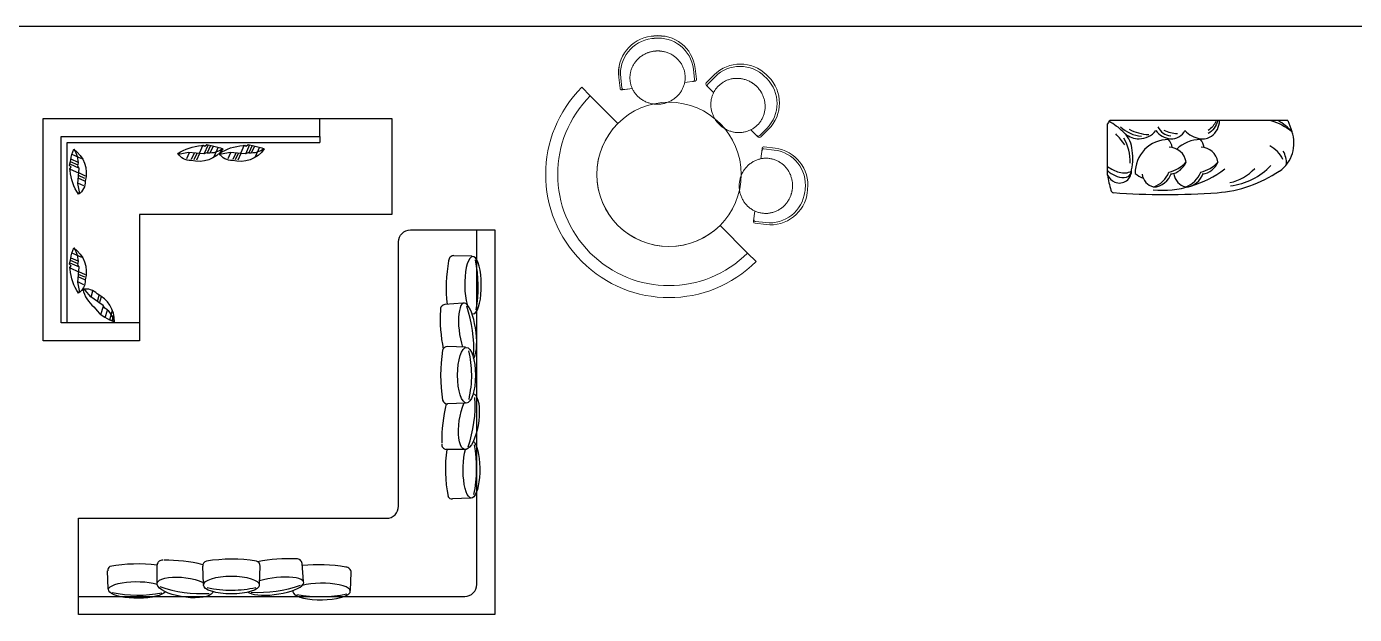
# Model space of a CAD drawing. Header units: millimetres. Extents: x 14385 to 129787, y 107826 to 186798.
# Drawn here: x 43170 to 54210, y 160939 to 165831 of the extents above; entities that cross this region are included whole.
import ezdxf

# ---------------------------------------------------------------- set-up
doc = ezdxf.new("R2010")
doc.units = ezdxf.units.MM
doc.header["$LTSCALE"] = 1000
doc.set_wipeout_variables(frame=1)
doc.layers.add('FF-FURN', color=51, linetype='Continuous')

# ---------------------------------------------------------------- blocks, each defined once
blk = doc.blocks.new('A$C59B52426')
at = {"color": 250, "linetype": 'Continuous'}
blk.add_line((835, 180), (835, 183), dxfattribs=at)
at = {"color": 0, "linetype": 'Continuous'}
for points in [[(21, 615, 0.137028), (0, 589, 1.239381)], [(0, 162, 0.181433), (60, 104, 0.566065), (199, 205, 0.105318), (202, 389, 0.188523), (127, 524, 0.073904), (13, 608, 14.113)], [(148, 504, 0.162099), (262, 464, 0.240391), (401, 533, 0.220325), (523, 464, 0.307367), (643, 533, 0.159018), (770, 464, 0.205117), (864, 486, 0.238321), (931, 615, -2.00792)]]:
    blk.add_lwpolyline(points, format="xyb", dxfattribs=at)
for points in [[(0, 162), (0, 589)], [(1500, 615), (21, 615)]]:
    blk.add_lwpolyline(points, dxfattribs=at)
at = {"color": 8}
for points in [[(914, 610, -0.181736), (838, 507, -3.528377)], [(901, 608, -0.128658), (838, 533, 3.220429)], [(0, 233, 0.072769), (97, 186, 0.204728), (200, 195, -0.261963)], [(0, 200, 0.187245), (137, 141, 0.359624), (199, 188, -0.791535)]]:
    blk.add_lwpolyline(points, format="xyb", dxfattribs=at)
at = {"color": 250}
for points in [[(1358, 615, -0.1093), (1531, 525, -2.675204)], [(1531, 525, 0.081773), (1418, 615, 3.266683)], [(1457, 292, 0.16654), (1350, 404, 0.890455)], [(1488, 254, 0.130946), (1461, 361, 0.627027)]]:
    blk.add_lwpolyline(points, format="xyb", dxfattribs=at)
at = {"color": 8}
for centre, radius, start, end in [((312, 782), 299, 226.8405, 264.3007), ((535, 616), 128, 204.1074, 265.6606), ((-485, -30), 769, 35.1596, 43.9977), ((-164, 284), 352, 356.4434, 31.6473), ((358, 883), 384, 242.2913, 267.6913), ((504, 183), 274, 89.4211, 181.715), ((583, 755), 247, 242.5379, 269.4078), ((427, 380), 111, 6.2903, 43.8884), ((769, 183), 274, 89.4211, 134.7117), ((692, 380), 111, 6.2903, 43.8884), ((507, 247), 148, 9.3928, 87.9328), ((772, 247), 148, 9.3928, 87.9328), ((442, 467), 289, 283.6492, 317.2632), ((494, 340), 174, 280.6387, 336.6848), ((707, 467), 289, 283.6492, 317.2632), ((759, 340), 174, 280.6387, 336.6848), ((342, 289), 159, 225.5055, 253.2207), ((414, 187), 128, 187.768, 255.8936), ((308, 266), 217, 290.2594, 338.4317), ((370, 229), 168, 274.5332, 342.7286), ((679, 187), 128, 187.768, 255.8936), ((573, 266), 217, 290.2594, 338.4317), ((635, 229), 168, 274.5332, 342.7286)]:
    blk.add_arc(centre, radius, start, end, dxfattribs=at)
at = {"color": 0, "linetype": 'Continuous'}
for centre, radius, start, end in [((3300, 1196), 1891, 197.8708, 200.7533), ((1270, 426), 280, 304.5166, 20.7533), ((779, 269), 786, 187.8259, 197.2439), ((839, 1052), 1039, 274.0394, 304.5166), ((54, 42), 27, 194.3492, 258.7819), ((485, 6063), 6063, 265.8714, 274.0394)]:
    blk.add_arc(centre, radius, start, end, dxfattribs=at)
at = {"color": 250}
for centre, radius, start, end in [((956, 620), 552, 276.7861, 316.8509), ((453, 888), 852, 264.956, 307.7194), ((946, 462), 370, 281.1836, 318.7462)]:
    blk.add_arc(centre, radius, start, end, dxfattribs=at)
blk = doc.blocks.new('DFG')
at = {"color": 47, "linetype": 'Continuous'}
for p, q in [((-628, -129), (-627, 31)), ((-243, -129), (-248, 20)), ((224, -129), (229, 20)), ((591, -107), (578, 42)), ((-1033, -169), (-1039, -20)), ((980, -182), (985, -32))]:
    blk.add_line(p, q, dxfattribs=at)
for centre, radius, start, end in [((-996, -18), 42.5, 123.9157, 182.0973), ((-788, -1227), 1265, 82.6857, 100.5461), ((-585, 27), 42.5, 82.6867, 174.9753), ((-552, -1200), 1269, 76.1096, 90.8884), ((-206, 21), 42.5, 106.468, 182.0973), ((-8, -1275), 1353, 81.2279, 98.9222), ((186, 22), 42.5, 358.0528, 73.6821), ((461, -1183), 1265, 86.8554, 101.5113), ((536, 38), 42.5, 5.1748, 97.4634), ((717, -1233), 1265, 79.7335, 96.2406), ((943, -31), 42.5, 358.0528, 90.3414)]:
    blk.add_arc(centre, radius, start, end, dxfattribs=at)
at = {"color": 58, "linetype": 'Continuous'}
for centre, start, end in [((-782, 849), 258.1091, 280.4301), ((-257, 861), 250.9871, 273.3081), ((9, 889), 258.1091, 269.3519), ((-30, 889), 271.4387, 282.041), ((213, 872), 266.842, 289.163), ((726, 836), 259.72, 282.041)]:
    blk.add_arc(centre, 1070, start, end, dxfattribs=at)
at = {"color": 47, "linetype": 'Continuous', "extrusion": (0, 0, -1)}
for centre, major_axis, ratio, start_param, end_param in [((-793, -178), (-239, 1), 0.289653, 3.343252, 8.61472), ((-395, -157), (232, -34), 0.342983, -0.026045, 5.369494)]:
    blk.add_ellipse(centre, major_axis=major_axis, ratio=ratio, start_param=start_param, end_param=end_param, dxfattribs=at)
at = {"color": 47, "linetype": 'Continuous'}
blk.add_ellipse((-10, -137), major_axis=(-232, 0), ratio=0.319818, dxfattribs=at)
for centre, major_axis, start_param, end_param in [((354, -146), (237, 32), 3.394967, 8.392411), ((740, -191), (239, 2), 2.975763, 8.594358)]:
    blk.add_ellipse(centre, major_axis=major_axis, ratio=0.289653, start_param=start_param, end_param=end_param, dxfattribs=at)
blk = doc.blocks.new('LHJFH')
at = {"linetype": 'Continuous'}
for points in [[(-3460, 0), (-3460, 800), (-900, 800, 0.414214), (-800, 900), (-800, 3100, -0.414214), (-700, 3200), (0, 3200), (0, 0), (-3460, 0)], [(-3460, 150), (-250, 150, 0.414214), (-150, 250), (-150, 3200)]]:
    blk.add_lwpolyline(points, format="xyb", dxfattribs=at)
at = {"linetype": 'Continuous', "rotation": 90}
blk.add_blockref('DFG', (-372, 2000), dxfattribs=at)
at = {"linetype": 'Continuous'}
blk.add_blockref('DFG', (-2180, 382), dxfattribs=at)
blk = doc.blocks.new('A$C72751B68')
at = {"color": 0}
for p, q in [((0, -800), (0, 0)), ((0, 0), (2900, 0)), ((2300, -150), (2300, 0)), ((2900, 0), (2900, -800)), ((150, -1700), (150, -150)), ((150, -150), (2300, -150)), ((0, -1850), (0, -800)), ((2900, -800), (800, -800)), ((800, -800), (800, -1850)), ((800, -1700), (150, -1700)), ((800, -1850), (0, -1850))]:
    blk.add_line(p, q, dxfattribs=at)
at = {"color": 53}
for p, q in [((200, -1700), (200, -200)), ((200, -200), (2300, -200)), ((2300, -150), (2300, -200))]:
    blk.add_line(p, q, dxfattribs=at)
at = {"color": 1}
for points in [[(1317, -225), (1332, -221), (1345, -231), (1360, -216), (1407, -228, -0.055778), (1495, -252, -0.322884), (1230, -349, -0.26527), (1120, -292, -0.13021)], [(1662, -225), (1677, -221), (1689, -231), (1704, -216), (1752, -228, -0.055778), (1839, -252, -0.322884), (1574, -349, -0.26527), (1464, -292, -0.13021)], [(226, -433), (222, -418), (233, -406), (218, -391), (230, -343, -0.055778), (254, -256, -0.322884), (350, -521, -0.26527), (294, -631, -0.13021)], [(226, -1255), (222, -1240), (233, -1227), (218, -1212), (230, -1165, -0.055778), (254, -1077, -0.322884), (350, -1342, -0.26527), (294, -1453, -0.13021)], [(423, -1566), (451, -1602), (466, -1621), (474, -1627), (512, -1653, 0.055778), (594, -1691, 0.294862), (449, -1460, 0.259041), (331, -1421, 0.181271)]]:
    blk.add_lwpolyline(points, format="xyb", close=True, dxfattribs=at)
at = {"layer": 'FF-FURN', "color": 250}
for points in [[(1372, -220), (1337, -297)], [(1717, -220), (1682, -297)], [(240, -296), (319, -332)], [(1215, -285), (1192, -335)], [(1256, -288), (1232, -341)], [(1278, -290), (1254, -344)], [(1300, -291), (1275, -348)], [(1328, -223), (1297, -291)], [(1393, -225), (1365, -287)], [(1414, -229), (1387, -288)], [(1455, -239), (1419, -318)], [(1559, -285), (1537, -335)], [(1601, -288), (1577, -341)], [(1623, -290), (1598, -344)], [(1645, -291), (1619, -348)], [(1672, -223), (1642, -291)], [(1737, -225), (1709, -287)], [(1758, -229), (1731, -288)], [(1799, -239), (1764, -318)], [(221, -378), (299, -413)], [(225, -423), (293, -453)], [(226, -358), (289, -386)], [(231, -337), (290, -364)], [(286, -536), (337, -559)], [(290, -494), (343, -518)], [(291, -472), (345, -497)], [(293, -450), (350, -476)], [(221, -1200), (299, -1235)], [(226, -1179), (289, -1207)], [(231, -1159), (290, -1185)], [(240, -1117), (319, -1153)], [(225, -1244), (293, -1275)], [(290, -1316), (343, -1340)], [(291, -1294), (345, -1318)], [(293, -1272), (350, -1297)], [(286, -1357), (337, -1380)], [(399, -1487), (414, -1434)], [(451, -1524), (466, -1469)], [(469, -1537), (485, -1480)], [(481, -1632), (501, -1561)], [(517, -1657), (534, -1595)], [(555, -1676), (577, -1596)], [(574, -1684), (588, -1633)]]:
    blk.add_lwpolyline(points, dxfattribs=at)
for points in [[(254, -256, -0.169686), (290, -383), (287, -390), (296, -416), (286, -540), (299, -611), (294, -631)], [(1495, -252, -0.169686), (1368, -288), (1360, -286), (1335, -294), (1210, -284), (1140, -298), (1120, -292)], [(1839, -252, -0.169686), (1712, -288), (1705, -286), (1679, -294), (1555, -284), (1484, -298), (1464, -292)], [(254, -1077, -0.169686), (290, -1204), (287, -1212), (296, -1237), (286, -1362), (299, -1432), (294, -1453)], [(594, -1691, 0.169686), (520, -1582), (512, -1579), (498, -1557), (396, -1485), (350, -1429), (331, -1421)]]:
    blk.add_lwpolyline(points, format="xyb", dxfattribs=at)

msp = doc.modelspace()

# ---------------------------------------------------------------- linework, layer by layer
at = {"color": 1}
msp.add_line((80368.9, 165830.5), (18573.3, 165830.5), dxfattribs=at)
at = {"color": 45, "linetype": 'Continuous', "lineweight": 5}
for p, q in [((49316.4, 165405.5), (49308.9, 165413)), ((49323.9, 165398), (49316.4, 165405.5))]:
    msp.add_line(p, q, dxfattribs=at)
at = {"linetype": 'Continuous', "lineweight": 5}
for p, q in [((49331.1, 165420.2), (49323.2, 165428.1)), ((49339, 165412.3), (49331.1, 165420.2))]:
    msp.add_line(p, q, dxfattribs=at)
for centre, start, end in [((49104.9, 165209.8), 45, 135), ((49120.7, 165194), 315, 45)]:
    msp.add_arc(centre, 308.7, start, end, dxfattribs=at)
at = {"color": 45, "linetype": 'Continuous', "lineweight": 5}
for centre, start, end in [((49101.5, 165205.6), 45, 135), ((49116.5, 165190.7), 315, 45)]:
    msp.add_arc(centre, 293.3, start, end, dxfattribs=at)

# ---------------------------------------------------------------- block references
at = {"layer": 'FF-FURN'}
msp.add_blockref('A$C72751B68', (43307.7, 165065.6, 0), dxfattribs=at)
at = {"layer": 'FF-FURN', "linetype": 'Continuous', "ltscale": 1000}
msp.add_blockref('A$C59B52426', (52157.4, 164432.7), dxfattribs=at)
at = {"layer": 'FF-FURN', "linetype": 'Continuous'}
msp.add_blockref('LHJFH', (47062.9, 160939, 0), dxfattribs=at)

# ---------------------------------------------------------------- wipeouts: each hides what was drawn before it
msp.add_wipeout([(47786.4, 165325.1), (48087, 165024.6), (48146, 165076.4), (48181.6, 165101.7), (48248.2, 165139.6), (48281.6, 165154.7), (48348.4, 165177.8), (48400.4, 165190), (48457, 165197.9), (48517.4, 165200.3), (48577.8, 165196.6), (48623.1, 165189.8), (48703.3, 165168.8), (48749, 165151.2), (48824.3, 165112.2), (48850.5, 165095.2), (48899.7, 165057.6), (48935.5, 165024.6), (48975.8, 164980.1), (49012.6, 164929.9), (49044.5, 164875.3), (49065, 164831.2), (49087.7, 164766.6), (49100.8, 164711.5), (49109.4, 164647.4), (49111.2, 164602.3), (49108.7, 164545), (49099.7, 164483.5), (49078, 164403.6), (49063.3, 164365.5), (49039, 164315), (49009, 164265.3), (48968.7, 164212.1), (48935.5, 164176.1), (49236, 163875.6), (49173.4, 163817.9), (49121.8, 163777.1), (49044.8, 163725.2), (48987, 163692.5), (48903.1, 163653.2), (48846.2, 163631.6), (48722.3, 163597.3), (48591.6, 163578.5), (48470.5, 163576.2), (48378.5, 163584), (48276.9, 163602.5), (48194.3, 163625.6), (48071.8, 163674.3), (47968.1, 163731), (47878.8, 163793.7), (47786.4, 163875.6), (47713.8, 163956.4), (47645.4, 164051.7), (47581.7, 164168.3), (47536, 164284.8), (47501.8, 164422.4), (47486.6, 164571.5), (47492.2, 164710.4), (47507.9, 164809.8), (47550.7, 164958), (47603.9, 165077.3), (47680.1, 165200.3), (47749.9, 165286.7)])

# ---------------------------------------------------------------- next in the draw order: linework, layer by layer
at = {"linetype": 'Continuous', "lineweight": 5}
for p, q in [((48886.6, 165428.1), (48822.5, 165363.9)), ((47786.4, 165325.1), (47857.2, 165254.4)), ((48820.9, 165343.9), (48821.3, 165343.6)), ((48821.3, 165343.6), (48821.3, 165343.6)), ((48824.5, 165341.2), (48823.7, 165340.4)), ((48823.7, 165340.4), (48882.6, 165281.5)), ((48834.4, 165329.7), (48882.6, 165281.5)), ((49192.4, 164971.7), (49240.2, 164923.9)), ((49192.4, 164971.7), (49250.9, 164913.2)), ((49274.8, 164911.6), (49339, 164975.8)), ((49250.9, 164913.2), (49251.8, 164914.1)), ((49254.5, 164910.4), (49254.5, 164910.4)), ((49254.5, 164910.4), (49254.8, 164910)), ((49165.3, 163946.3), (49236, 163875.6))]:
    msp.add_line(p, q, dxfattribs=at)
at = {"color": 45, "linetype": 'Continuous', "lineweight": 5}
for p, q in [((48894.2, 165413), (48833.2, 165352)), ((48831.7, 165333.1), (48832.1, 165332.7)), ((48832.1, 165332.7), (48832.1, 165332.7)), ((48835.1, 165330.5), (48834.4, 165329.7)), ((49262.9, 164922.3), (49323.9, 164983.3)), ((49240.2, 164923.9), (49241.1, 164924.7)), ((49243.6, 164921.2), (49243.6, 164921.2)), ((49243.6, 164921.2), (49243.9, 164920.9))]:
    msp.add_line(p, q, dxfattribs=at)
at = {"linetype": 'Continuous', "lineweight": 5}
for centre, radius, start, end in [((48511.2, 164600.3), 1025, 135, 225), ((48830.2, 165353.3), 13.2, 135, 225), ((48830.1, 165353.4), 13, 126.02205, 134.99828), ((48831.2, 165353.6), 14.1, 225, 241.40228), ((48511.2, 164600.3), 925, 135, 225), ((48511.2, 164600.3), 925, 135, 225), ((48511.2, 164600.3), 600, 135, 225), ((49264.4, 164920.3), 14.1, 206.24488, 225), ((49264.1, 164919.4), 13.2, 225, 315), ((49264.4, 164919.1), 12.9, 315, 324.05347), ((48511.2, 164600.3), 600, 225, 315), ((48511.2, 164600.3), 925, 225, 315), ((48511.2, 164600.3), 925, 225, 315), ((48511.2, 164600.3), 1025, 225, 315)]:
    msp.add_arc(centre, radius, start, end, dxfattribs=at)
at = {"color": 45, "linetype": 'Continuous', "lineweight": 5}
for centre, radius, start, end in [((48840.6, 165341.9), 12.5, 135, 225), ((48840.5, 165342.1), 12.3, 126.02205, 134.99828), ((48841.5, 165342.2), 13.4, 225, 241.40228), ((49253.1, 164930.6), 13.4, 206.24488, 225), ((49252.8, 164929.7), 12.5, 225, 315), ((49253, 164929.5), 12.2, 315, 324.05347)]:
    msp.add_arc(centre, radius, start, end, dxfattribs=at)
at = {"linetype": 'Continuous', "lineweight": 5}
msp.add_open_spline([(49241.5, 165330.6), (49285, 165287.1), (49318.3, 165169.7), (49289.1, 165053.5), (49205.1, 164969.5), (49088.9, 164940.3), (48971.5, 164973.6), (48884.5, 165060.7), (48851.2, 165178), (48880.4, 165294.2), (48964.4, 165378.2), (49080.6, 165407.4), (49197.9, 165374.1), (49241.5, 165330.6)], degree=2, dxfattribs=at)

# ---------------------------------------------------------------- next in the draw order: wipeouts: each hides what was drawn before it
for points in [[(48206.5, 165313.8), (48123.8, 165304), (48123.4, 165305), (48119.8, 165304.1), (48109.6, 165306.8), (48104.6, 165315.6), (48103.7, 165325.3), (48093.9, 165407.8), (48095.3, 165490.4), (48116.4, 165564.7), (48158.2, 165635.1), (48219.1, 165693.7), (48289.1, 165731.8), (48364.3, 165750.5), (48469.1, 165751.7), (48545.6, 165729.7), (48613.9, 165688.9), (48671.8, 165628.8), (48709.4, 165560.9), (48729.2, 165482.7), (48740.1, 165391.6), (48737.5, 165380.9), (48728.7, 165375.9), (48723.6, 165376.1), (48723.8, 165374.8), (48641.6, 165365.1), (48631.6, 165330.8), (48615.5, 165297.3), (48593.8, 165266.5), (48566.4, 165239.3), (48521.5, 165209.5), (48490.8, 165196.6), (48442.2, 165185.7), (48406.1, 165184.1), (48381.8, 165186.2), (48344.3, 165194.7), (48307.7, 165209.5), (48281.8, 165224.9), (48247.5, 165254.1), (48228.5, 165276.8), (48210.7, 165305.2), (48209.7, 165314.2)], [(49276, 164730.7), (49285.7, 164812.9), (49287, 164812.7), (49286.8, 164817.6), (49291.7, 164826.6), (49301.5, 164829.4), (49394.1, 164818.3), (49469.9, 164799.2), (49542.9, 164758.5), (49599.8, 164703), (49640.4, 164635.1), (49663.3, 164553.3), (49664, 164475.6), (49661.4, 164453.5), (49640.1, 164371.8), (49601.3, 164303.7), (49546, 164247.3), (49474.1, 164204.9), (49399.1, 164184.1), (49318.7, 164183), (49303.2, 164184.9), (49226.5, 164193.8), (49218.7, 164197.5), (49214.9, 164208.4), (49216, 164212.8), (49214.9, 164212.9), (49224.7, 164295.6), (49206.9, 164304.9), (49181.9, 164322), (49163, 164338.5), (49139.8, 164365.3), (49119, 164399.6), (49103, 164441.9), (49097.1, 164470.9), (49095, 164508.9), (49098.7, 164545.7), (49111, 164584.3), (49121.6, 164612.9), (49146.7, 164651.2), (49177.4, 164682.9), (49219.5, 164710.8), (49255.1, 164725.4)]]:
    msp.add_wipeout(points)

# ---------------------------------------------------------------- next in the draw order: linework, layer by layer
for p, q in [((48375.4, 165751.8), (48364.3, 165750.5)), ((48386.5, 165753.1), (48375.4, 165751.8)), ((48093.9, 165407.8), (48104.6, 165317.6)), ((48739.8, 165392.6), (48729.2, 165482.7)), ((48119.3, 165304.1), (48119.8, 165304.1)), ((48119.8, 165304.1), (48119.8, 165304.1)), ((48123.7, 165305.2), (48123.8, 165304)), ((48123.8, 165304), (48206.5, 165313.8)), ((48138.8, 165305.8), (48206.5, 165313.8)), ((48641.6, 165365.1), (48723.8, 165374.8)), ((48723.8, 165374.8), (48723.6, 165376.1)), ((48728.2, 165375.9), (48728.2, 165375.9)), ((48728.2, 165375.9), (48728.7, 165375.9)), ((47857.2, 165254.4), (48087, 165024.6)), ((49276, 164730.7), (49285.7, 164812.9)), ((49285.7, 164812.9), (49287, 164812.7)), ((49286.8, 164817.3), (49286.8, 164817.8)), ((49286.8, 164817.3), (49286.8, 164817.3)), ((49303.5, 164829), (49393.6, 164818.3)), ((49662.7, 164464.5), (49661.4, 164453.5)), ((49664, 164475.6), (49662.7, 164464.5)), ((49214.9, 164212.9), (49224.7, 164295.6)), ((48935.5, 164176.1), (49165.3, 163946.3)), ((49216, 164212.8), (49214.9, 164212.9)), ((49214.9, 164208.4), (49215, 164208.9)), ((49215, 164208.9), (49215, 164208.9)), ((49318.7, 164183), (49228.5, 164193.7))]:
    msp.add_line(p, q, dxfattribs=at)
at = {"color": 45, "linetype": 'Continuous', "lineweight": 5}
for p, q in [((48377.8, 165731.2), (48367.3, 165729.9)), ((48388.4, 165732.4), (48377.8, 165731.2)), ((48110.4, 165404.4), (48120.5, 165318.7)), ((48724.1, 165389.9), (48714, 165475.5)), ((48134.5, 165305.8), (48135, 165305.9)), ((48135, 165305.9), (48135, 165305.9)), ((48138.7, 165306.9), (48138.8, 165305.8)), ((48708.8, 165373), (48708.6, 165374.3)), ((48713, 165374.1), (48713, 165374.1)), ((48713, 165374.1), (48713.5, 165374.1)), ((49283.9, 164797.9), (49285.1, 164797.8)), ((49284.9, 164802.1), (49285, 164802.6)), ((49284.9, 164802.1), (49284.9, 164802.1)), ((49300.8, 164813.2), (49386.4, 164803.1)), ((49642.1, 164467), (49640.8, 164456.4)), ((49643.3, 164477.5), (49642.1, 164467)), ((49217.8, 164227.8), (49216.7, 164227.9)), ((49216.7, 164223.6), (49216.8, 164224.1)), ((49216.8, 164224.1), (49216.8, 164224.1)), ((49315.2, 164199.6), (49229.6, 164209.7))]:
    msp.add_line(p, q, dxfattribs=at)
at = {"linetype": 'Continuous', "lineweight": 5}
msp.add_circle((48511.2, 164600.3), 600, dxfattribs=at)
for centre, radius, start, end in [((48400.5, 165443.9), 308.7, 96.72651, 186.72651), ((48422.6, 165446.5), 308.7, 6.72651, 96.72651), ((48727.1, 165389), 13.2, 276.72651, 6.72651), ((48727.5, 165389.1), 12.9, 6.72651, 15.77999), ((48117.5, 165317.1), 13, 177.74857, 186.72479), ((48117.7, 165317.2), 13.2, 186.72651, 276.72651), ((48118.1, 165318.1), 14.1, 276.72651, 293.12879), ((48726.6, 165389.9), 14.1, 257.9714, 276.72651), ((49299.9, 164816.3), 13.2, 83.27349, 173.27349), ((49300.7, 164815.7), 14.1, 173.27349, 192.0286), ((49300, 164816.6), 12.9, 74.22266, 83.27084), ((49357.4, 164511.8), 308.7, 353.27349, 83.27349), ((49354.8, 164489.6), 308.7, 263.27349, 353.27349), ((49228, 164206.9), 13.2, 173.27349, 263.27349), ((49229, 164207.2), 14.1, 156.87121, 173.27349), ((49228, 164206.6), 13, 263.27349, 272.25316)]:
    msp.add_arc(centre, radius, start, end, dxfattribs=at)
at = {"color": 45, "linetype": 'Continuous', "lineweight": 5}
for centre, radius, start, end in [((48401.7, 165438.7), 293.3, 96.72651, 186.72651), ((48422.7, 165441.2), 293.3, 6.72651, 96.72651), ((48712, 165386.6), 12.5, 276.72651, 6.72651), ((48712.3, 165386.6), 12.2, 6.72651, 15.77999), ((48132.8, 165318.3), 12.3, 177.74857, 186.72479), ((48133.1, 165318.3), 12.5, 186.72651, 276.72651), ((48133.4, 165319.2), 13.4, 276.72651, 293.12879), ((48711.4, 165387.3), 13.4, 257.9714, 276.72651), ((49298.2, 164800.5), 13.4, 173.27349, 192.0286), ((49297.4, 164801.1), 12.5, 83.27349, 173.27349), ((49297.5, 164801.4), 12.2, 74.22266, 83.27084), ((49352.1, 164511.8), 293.3, 353.27349, 83.27349), ((49349.6, 164490.8), 293.3, 263.27349, 353.27349), ((49229.2, 164222.2), 12.5, 173.27349, 263.27349), ((49230.1, 164222.5), 13.4, 156.87121, 173.27349), ((49229.1, 164222), 12.3, 263.27349, 272.25316)]:
    msp.add_arc(centre, radius, start, end, dxfattribs=at)
at = {"linetype": 'Continuous', "lineweight": 5}
for points in [[(48390.3, 165625.9), (48451.4, 165633.1), (48564.2, 165586.6), (48637.3, 165491.7), (48651.2, 165373.8), (48602.2, 165264.4), (48503.3, 165192.9), (48381.1, 165178.5), (48268.3, 165225), (48195.1, 165320), (48181.2, 165437.9), (48230.3, 165547.3), (48329.2, 165618.7), (48390.3, 165625.9)], [(49536.8, 164479.4), (49544, 164540.5), (49497.5, 164653.3), (49402.6, 164726.4), (49284.6, 164740.3), (49175.3, 164691.3), (49103.8, 164592.4), (49089.4, 164470.2), (49135.9, 164357.4), (49230.8, 164284.2), (49348.8, 164270.3), (49458.1, 164319.4), (49529.6, 164418.3), (49536.8, 164479.4)]]:
    msp.add_open_spline(points, degree=2, dxfattribs=at)

doc.saveas('drawing.dxf')
